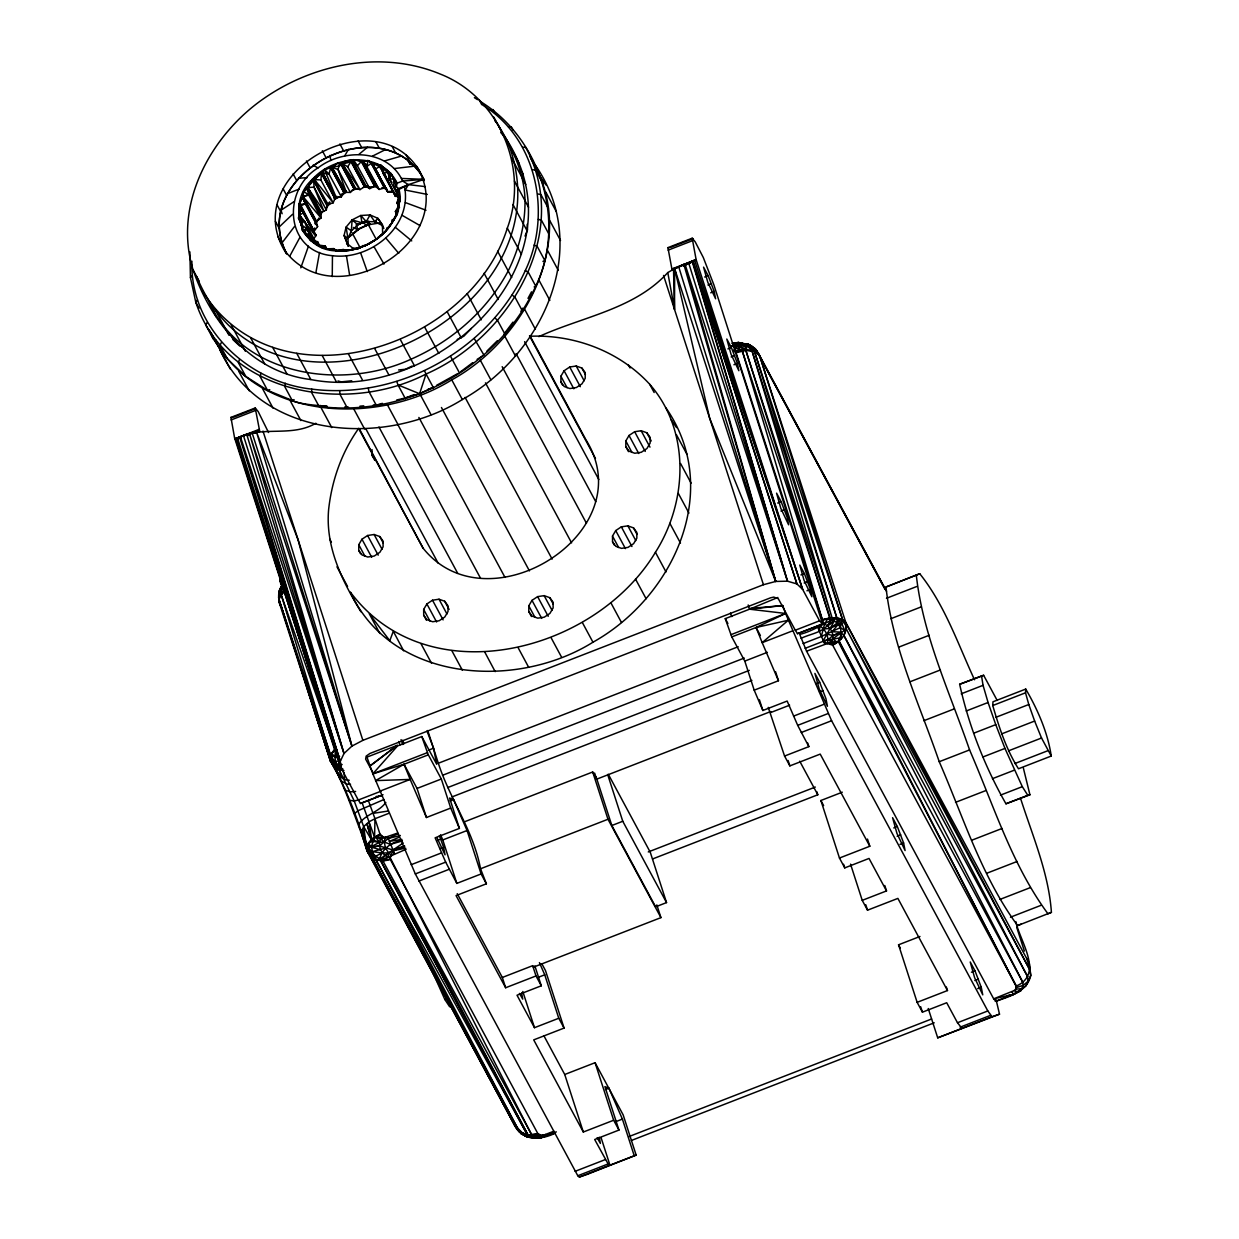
<?xml version="1.0" encoding="UTF-8"?>
<svg xmlns="http://www.w3.org/2000/svg" width="1239" height="1239" viewBox="0 0 1239 1239"><rect width="100%" height="100%" fill="white"/><g stroke="black" fill="none" stroke-linecap="round" stroke-linejoin="round"><path stroke-width="1.5" d="M692.198 238.198L695.187 241.822L703.303 257.511L713.788 284.598L822.603 624.069L819.568 620.801L802.609 589.33L796.925 583.941L787.493 581.184L775.722 581.447L674.666 268.646L667.79 272.565L674.512 309.363L674.666 268.646L696.117 259.586L692.198 238.198L667.929 247.63L672.049 269.823L684.052 264.279L683.82 266.308M742.161 343.807L732.28 343.311L738.413 342.491L749.564 344.736L755.279 348.748L759.569 355.454L845.85 622.582L846.361 629.056L843.991 635.638L839.113 641.275L832.623 645.07L827.156 643.583L806.574 651.218L799.728 634.399C813.357 631.1 824.384 622.861 836.774 617.703L842.474 619.376L845.85 622.582L1029.423 963.632L1030.755 975.48C1027.177 991.835 1009.646 996.357 995.97 1001.298L993.678 998.835L806.574 651.218M332.253 276.638L332.455 255.714C284.97 251.594 281.563 189.939 318.036 167.885C343.188 148.386 388.148 148.866 402.629 181.049L408.436 184.626L425.364 186.624M349.243 780.26L344.566 779.656L340.911 777.271L339.3 766.585L336.466 764.355L333.353 765.191C348.36 794.431 357.87 826.243 370.322 856.381L514.619 1125.198C521.557 1141.042 542.357 1140.143 555.397 1133.004M399.825 200.749L396.31 194.213L398.369 188.622L396.403 186.578L397.146 183.171C381.457 150.569 333.911 155.076 312.476 179.268C286.488 202.096 299.234 249.72 335.583 250.836C369.33 254.041 404.89 224.367 399.144 189.335L408.436 184.626L424.172 179.33L401.436 178.447M191.921 261.197C189.521 327.607 248.001 382.278 311.717 389.108L311.655 392.655L319.073 406.438C407.089 417.822 498.961 366.899 535.759 286.147C566.626 221.967 540.669 138.613 480.608 101.644M368.324 800.409L374.983 818.716L374.565 837.254L371.375 846.547L373.109 854.414L519.544 1131.95L536.967 1137.634L547.049 1135.791M512.961 1120.056L514.619 1125.198L367.054 851.038L363.662 826.599L354.23 800.983L339.269 769.806L333.353 765.191L331.51 753.405L336.869 749.812L334.933 748.929L308.774 664.089M556.342 1131.873C550.674 1133.778 543.394 1137.356 537.803 1133.53L390.239 859.386C383.517 861.817 375.851 861.059 370.322 856.381L368.153 843.465L372.443 841.389L375.494 837.037L379.97 834.126L374.983 818.716L388.86 813.326M374.983 818.716L369.021 821.782L363.662 826.599L362.268 829.743L366.961 848.235C357.08 818.282 346.595 788.221 330.41 760.978L279.642 603.78C278.001 597.384 277.877 589.764 282.895 584.777L280.819 587.642L283.746 585.582M992.749 705.533L992.966 701.801L1025.737 689.07C1037.663 709.498 1047.807 732.667 1051.245 756.038L1018.473 768.769C1006.254 749.533 999.114 727.308 992.749 705.533L1025.52 692.802L1025.737 689.07M363.321 187.275L376.532 186.609L375.82 185.292L375.247 186.067L361.525 161.225L374.658 186.222L361.308 161.411L353.44 159.661C349.677 163.378 343.42 163.749 338.448 162.681L330.658 167.9L324.386 169.418L322.527 172.577L335.645 197.59L321.939 172.763L335.165 197.946L321.567 173.274L312.476 179.268L313.575 180.708L303.741 191.364L302.61 196.97L298.94 204.683L313.56 232.003L317.618 226.567L316.193 221.704L321.071 217.987L320.947 212.752L326.322 209.964L327.53 204.605L333.167 202.824L335.165 197.946L341.314 196.908L329.001 174.033L321.939 172.763L312.476 179.268L307.783 187.647L323.875 211.188L314.025 187.104L313.684 180.058L324.386 169.418L331.851 167.064L346.285 192.045L338.077 169.573C339.718 158.53 354.602 159.103 362.64 161.318L379.119 189.443L375.247 186.067L369.718 188.638L357.405 165.763L361.525 161.225L368.06 160.59L366.821 166.584L379.119 189.443L385.035 187.848L387.822 192.06L394.544 192.184M202.034 290.53C276.56 410.403 469.798 349.026 507.309 228.146C529.223 169.046 499.689 97.447 440.387 74.108C383.099 50.241 315.852 63.096 265.533 97.339C211.141 134.122 172.686 204.001 193.083 269.885C211.157 323.24 251.966 372.443 310.865 379.568C437.026 404.317 587.549 259.199 504.707 136.724M383.889 228.348L381.844 225.25L374.828 221.735L366.295 221.595L361.974 222.819L352.108 219.892L351.365 230.857L347.942 238.43L348.298 246.065L344.086 235.472L346.099 227.109L352.108 219.892L360.75 215.493L370.043 214.936L377.864 218.312L382.402 224.879L383.378 228.425M519.544 1131.95L372.196 857.543L514.789 1125.43C519.048 1133.36 526.513 1138.331 535.775 1138.161L536.967 1137.634L528.836 1136.287L527.318 1134.754L375.913 859.866L370.864 854.321L366.852 845.168L371.576 838.989L379.97 834.126L382.092 836.449C376.346 844.595 380.853 855.437 390.239 857.806L531.516 1134.475L536.967 1137.634L553.91 1131.238M210.8 332.563C253.19 420.811 376.083 426.913 451.755 379.877C526.002 339.099 579.434 237.687 531.035 158.964M219.706 349.398C261.042 439.783 385.685 447.449 462.348 399.547C542.79 354.726 592.521 247.63 535.372 165.267M665.978 407.941C723.142 490.288 673.412 597.399 592.954 642.22C516.291 690.123 391.663 682.441 350.327 592.072C427.842 695.807 595.278 652.612 655.431 552.284C687.537 501.857 690.572 430.94 649.763 384.338C619.562 351.318 574.137 334.282 529.781 336.28M317.618 226.567L305.321 203.707L298.94 204.683L300.21 207.192L298.506 218.064L302.951 227.899L301.154 224.538L302.208 218.776L298.506 218.064L299.884 216.438L298.94 204.683L302.982 196.552L308.65 194.678L307.148 188.591L312.476 179.268L314.396 179.531L321.567 173.274L334.855 198.41L321.505 173.599L320.87 179.965L333.167 202.824L314.396 179.531L320.87 179.965M343.931 770.503L339.269 769.806C336.048 764.339 333.539 757.618 335.8 751.33L281.222 594.766L278.729 593.636L279.937 588.85L283.189 584.452M286.689 254.088C232.405 172.175 386.924 89.735 424.187 180.646M286.163 252.725C248.962 178.509 371.607 108.103 420.362 172.902M286.41 253.066C247.072 176.728 379.057 104.695 423.134 177.874M824.787 644.156L819.304 631.286L819.955 626.02L821.395 623.976M285.249 383.207L284.784 386.676L292.203 400.445C304.577 406.717 343.792 405.958 319.073 406.438L320.545 405.509M390.239 859.386L375.913 859.866L369.996 855.251L367.054 850.837L368.045 847.166L379.428 845.974L392.686 849.892L404.549 845.989M358.861 428.895L422.995 548.056C487.701 629.629 643.769 532.212 585.892 439.706L530.013 335.877M282.291 608.566C278.156 602.774 278.094 595.463 279.937 588.85L285.233 589.098M311.608 228.27L313.39 231.554L299.962 206.309L305.321 203.707L302.688 197.884L316.038 222.695L302.579 197.559L315.991 222.215L302.61 196.97L316.193 221.704L302.982 196.552L303.741 191.364L307.195 188.917L320.56 213.728L307.148 188.591L320.622 213.232L307.303 188.003L320.947 212.752L307.783 187.647L314.025 187.104L326.322 209.964M311.717 389.108C398.385 400.135 489.08 350.188 525.321 270.536C551.959 214.409 537.478 138.923 482.869 105.191M315.93 272.487L319.523 252.415M399.051 195.452L396.31 194.213L399.144 189.335L399.299 196.227L397.223 203.134L399.98 200.795L399.144 189.335L397.332 189.459M803.12 643.583L821.318 636.505L824.493 624.425L827.528 618.942L829.681 617.874L836.774 617.703L845.881 622.969L1029.95 970.075L1030.755 975.48L1025.954 985.996L1013.502 994.313L995.304 1001.406M406.129 849.242L391.865 855.452C386.072 851.58 382.959 843.991 385.329 837.301L397.626 833.057M313.684 233.056L314.706 227.945M886.52 591.297L759.569 355.454L755.279 348.748L750.726 346.626L749.564 344.736L738.816 342.831L732.807 343.11L747.876 346.27L752.104 351.195L836.774 617.703C841.56 626.392 844.27 640.393 832.623 645.07L1016.197 986.12L1015.67 989.14L1014.075 990.611L993.678 998.835L1014.168 994.205L1016.77 991.804M390.239 857.806L392.918 850.357L379.537 859.138L375.913 859.866L375.386 856.273L368.045 847.166M313.126 240.351L306.962 228.921L301.154 224.538L302.471 230.33C320.204 259.168 363.213 254.769 384.229 232.374L378.019 237.547C391.214 228.286 400.522 212.303 399.299 196.227M385.36 231.197C390.362 223.578 403.155 212.163 396.867 202.747L399.144 196.877L399.98 200.795L398.726 204.714M403.248 842.969L388.798 852.881L388.008 856.381L385.066 860.284L382.944 860.919L373.109 854.414L369.996 855.251M326.941 249.271L325.191 246.003L318.113 244.966L310.478 240.412L310.478 239.003L302.471 230.33L301.727 225.235M396.17 214.595C402.179 190.821 397.332 219.303 391.942 220.062L391.725 222.974L396.805 214.27L395.38 211.497L398.478 206.17M805.149 648.322L823.362 641.244L827.156 643.583C829.511 637.032 825.53 629.629 819.955 626.02M260.933 373.264L260.144 376.579L267.547 390.347L292.203 400.445L294.061 399.608M332.455 255.714C370.043 260.546 412.107 226.907 404.611 187.213M385.964 176.604L380.698 166.661L381.023 165.406L371.855 162.913L368.06 160.59L362.64 161.318L375.804 186.113L362.082 161.07L375.247 186.067M369.981 223.763L357.529 229.602L369.981 223.763L357.529 229.602L353.657 232.932M1015.825 921.553C1019.635 940.866 1044.307 973.962 1016.197 986.12L838.369 641.709L839.082 639.355L841.405 638.627L841.204 632.711L846.361 629.056L845.881 622.969L842.474 619.376L754.489 351.473L748.883 344.829L745.475 344.349L750.726 346.626L747.969 344.148M305.661 233.195L311.438 235.937L310.478 239.003L305.367 233.025L310.679 239.53L317.602 241.713L320.235 246.607M522.688 147.286L525.692 147.317C572.433 233.737 508.579 338.046 426.046 374.023L419.587 393.739L405.633 397.889L414.275 394.529M300.814 267.825L308.449 246.174M239.468 359.542L238.368 362.655L245.771 376.424L267.547 390.347L269.761 389.666M759.569 355.454L842.474 619.376L840.243 627.646L821.318 636.505M398.369 188.622L408.436 184.626L405.184 190.032L427.316 194.43M354.339 813.698L358.056 810.709L383.966 799.511M282.291 608.705L279.642 603.78L278.992 599.506L331.402 757.122L330.41 760.978L338.557 775.722L340.911 777.271L330.41 760.792L278.992 599.506L283.437 589.547M525.026 236.091L527.52 229.865L527.164 224.305M555.134 1132.725C550.89 1133.205 537.447 1141.351 535.868 1136.597M749.564 344.736L748 346.084L738.816 342.831L733.937 350.374L736.074 352.681L743.663 349.073L745.878 350.467L832.066 617.812L752.104 351.195L752.754 346.579L738.413 342.491L732.28 343.311M842.737 621.297L846.376 626.175L843.991 635.638L1022.779 982.248L1023.244 985.33L1021.648 988.707L1015.67 989.14M255.219 407.972L259.741 431.42L246.979 434.099L234.899 439.179L240.335 437.739L234.775 438.978L230.934 417.404L255.219 407.972L258.192 411.596L268.538 432.519M370.322 856.381L367.054 851.038L362.082 835.628L361.37 831.787L362.268 829.743L366.852 845.168M379.537 859.138C382.386 848.529 391.555 841.931 402.21 840.429M838.369 641.709L830.44 643.769C836.48 636.056 830.734 625.37 821.968 623.14L822.355 619.825L742.378 351.257L732.156 345.696L738.336 344.039L748 346.084L742.378 351.257L830.672 619.593C826.754 632.324 811.235 633.253 801.106 638.348M280.881 578.04L280.122 579.635L281.873 587.332M221.44 342.413L220.062 345.278L227.48 359.047L245.771 376.424M358.288 248.032C370.941 243.494 383.749 236.355 390.858 224.305M522.734 308.17L520.969 311.438L522.409 311.004L514.99 297.236L512.156 295.052M528 298.367L531.516 291.831M289.678 256.303L299.915 237.361M315.403 224.538L318.919 218.049M320.669 214.812L322.434 211.559M370.864 854.321L372.335 851.627L385.592 848.08M342.227 769.682L339.269 769.806L334.22 764.262L335.707 761.567L340.493 760.436M841.405 638.627L840.15 637.853L823.176 640.826L834.281 620.94L827.482 625.881L836.774 617.703L754.489 351.473L745.878 350.467L736.074 352.681L733.937 350.374L740.937 350.513L737.066 345.867L732.156 345.696M344.69 155.913L348.5 149.284M358.752 544.711L361.974 539.228L367.596 535.496L374.101 534.505L379.769 536.533L383.052 541.04L383.099 546.802L379.877 552.284L374.255 556.032L367.735 557.023L362.082 554.995L358.783 550.488L358.752 544.711L364.916 556.203M423.661 609.433L426.897 603.951L432.519 600.218L439.024 599.227L444.693 601.256L447.976 605.763L448.022 611.524L444.786 617.007L439.164 620.754L432.659 621.746L426.99 619.717L423.707 615.21L423.661 609.433L429.84 620.909M560.88 376.238L564.101 370.755L569.723 367.007L576.228 366.032L581.896 368.06L585.18 372.552L585.226 378.329L582.005 383.811L576.383 387.544L569.863 388.535L564.21 386.506L560.911 381.999L560.88 376.238L567.059 387.714M528.774 605.856L531.996 600.373L537.618 596.625L544.138 595.649L549.791 597.678L553.09 602.169L553.121 607.946L549.899 613.429L544.277 617.177L537.772 618.153L532.104 616.124L528.821 611.632L528.774 605.856L534.954 617.332M625.803 440.96L629.025 435.478L634.647 431.73L641.152 430.738L646.82 432.767L650.103 437.274L650.15 443.051L646.928 448.533L641.306 452.266L634.786 453.257L629.133 451.228L625.834 446.721L625.803 440.96L631.967 452.436M612.5 536.069L615.721 530.586L621.343 526.838L627.863 525.863L633.516 527.891L636.815 532.383L636.846 538.16L633.625 543.642L628.003 547.39L621.498 548.366L615.829 546.337L612.546 541.846L612.5 536.069L618.679 547.545M516.926 1127.413L514.789 1125.43L526.079 1136.426L541.397 1137.541L543.255 1135.017M333.353 765.191L330.41 760.792L330.209 755.124L279.797 590.275L283.235 585.04M207.316 322.341L205.736 324.928L213.139 338.696L227.48 359.047M358.721 428.338C341.716 452.189 331.851 480.345 328.645 509.368C325.222 546.786 342.026 580.719 360.921 611.756M283.313 586.357L281.222 589.609L281.222 594.766L278.558 597.291M341.314 196.908L344.411 192.293L350.374 192.448L355.051 188.173L359.991 189.644L365.49 186.16L369.718 188.638M347.927 250.216L350.498 250.263L353.022 248.404L356.693 248.497C345.247 252.802 333.198 250.371 321.846 247.459L319.012 245.229M347.679 166.785L341.933 163.254L359.991 189.644L347.679 166.785L351.009 161.674L364.359 186.485L351.21 161.426L341.314 163.238L354.478 188.328L341.314 163.238M352.356 161.318L353.44 159.661L357.405 165.763L351.21 161.426L364.901 186.222L351.752 161.178L353.44 159.661L353.796 162.541L365.985 186.315L351.752 161.178M304.918 232.034L306.962 228.921L302.471 230.33L306.699 235.333L304.949 232.622M313.142 239.839L316.146 235.317L300.21 207.192M278.729 593.636L279.162 592.985L279.41 597.817M279.797 590.275L282.724 586.883M521.495 1133.035L521.046 1133.685L525.305 1135.869L535.372 1137.805M335.8 751.33L336.652 750.106M280.85 589.594L281.222 594.766L284.242 590.507M384.988 855.266L381.844 859.618L391.865 855.452M280.587 589.377L283.514 585.428M528.031 1135.001L382.944 860.919L531.516 1134.475L530.277 1135.931L527.318 1134.754L380.574 860.563L528.031 1135.001L537.803 1133.53L532.956 1135.265L538.764 1136.488L539.987 1134.831L526.079 1136.426M387.822 192.06L375.51 169.185L381.023 165.406L391.214 173.692L396.403 186.578L393.739 186.268L394.002 179.547L397.146 183.171L402.629 181.049L424.172 179.33M504.939 332.78L512.961 322.109M197.481 299.9L195.762 302.161C226.365 394.885 347.152 414.91 426.046 374.023L433.449 387.792L428.105 389.154M294.495 226.52L281.578 243.433L278.047 236.881M330.209 755.124L334.933 748.929M736.074 352.681L822.355 619.825C829.371 617.332 837.332 620.832 840.243 627.646L844.642 630.264L841.808 623.511L838.122 624.394L832.143 631.766L841.08 632.076L833.042 635.437L828.055 639.789L823.362 641.244M375.51 169.185L387.497 191.441L393.274 191.472L379.924 166.661L381.023 165.406L387.435 171.942L390.099 176.898M348.298 246.065L344.086 235.472L347.942 238.43L346.099 227.109L351.365 230.857L357.916 224.848L361.974 222.819L360.75 215.493L366.295 221.595L370.043 214.936L374.828 221.735L377.864 218.312L382.402 224.879L382.634 233.118M543.998 1035.959L564.736 1074.492L595.076 1062.706L623.14 1114.852L636.149 1155.089L586.806 1174.541L579.341 1177.05L577.792 1175.749L415.328 873.929L372.846 773.817L397.518 745.971L421.787 736.539L436.717 764.277L433.542 748.217L426.99 730.995M280.959 587.472L283.39 584.746M199.061 308.279L195.762 302.161L190.434 277.582L192.231 275.678M327.065 204.683L329.744 201.911M326.446 207.393L330.441 203.211M471.269 328.443L463.82 336.218L457.237 339.455M530.277 1135.931L528.836 1136.287L521.898 1132.802L521.046 1133.685L517.995 1128.404M667.79 272.565C634.461 309.363 582.237 316.704 538.841 336.636M1027.952 981.427L1027.611 976.611L846.361 629.056L1029.95 970.075M486.942 351.055L497.304 340.756M686.065 265.115L688.59 262.668L787.493 581.184L692.632 261.305L796.925 583.941L693.066 261.15L802.609 589.33L696.117 259.586L671.832 269.018L677.965 267.345M278.914 227.217L292.497 214.362M380.327 849.737L371.499 847.197L379.428 845.974L388.21 838.462L397.858 833.754M281.222 594.766L284.412 591.808L334.53 749.44L336.869 749.812M336.466 764.355L337.829 764.804L340.167 762.759M359.124 826.862L358.814 824.198C365.35 814.271 378.778 812.35 385.825 802.438M351.086 235.162L347.23 238.492L358.056 230.051L356.151 224.677M1028.277 981.087L1023.244 985.33L1016.414 987.56M358.861 154.426L367.41 147.317M317.602 241.713L317.742 244.517L312.104 240.134L310.478 240.412L311.19 239.839M823.641 628.978L830.176 628.421L837.192 622.985L836.774 617.703L841.808 623.511M692.167 261.475L689.178 263.752L692.167 261.475L787.493 581.184L684.95 264.015L775.722 581.447L763.441 584.715L362.872 740.349L351.922 746.11L343.993 753.498L340.276 761.366L341.345 768.536L358.288 800.022L360.487 803.476L382.154 795.19M397.301 745.32L370.058 765.903L397.301 745.32L366.961 757.122L372.846 773.817L404.038 764.262L428.322 754.83L441.332 779.006L450.717 808.076L459.406 828.395L435.121 837.827L445.684 862.127L456.835 883.392L481.104 873.96L486.4 883.794L456.06 895.596L505.651 987.746L536.007 975.945L541.304 985.795L517.019 995.227L534.489 1027.689L558.774 1018.257L564.07 1028.091L533.715 1039.877L583.321 1132.028L613.661 1120.242L618.958 1130.076L594.689 1139.508L608.132 1163.948L609.696 1165.264L636.149 1155.089M460.831 371.576L472.678 362.686M477.123 359.356L483.938 355.097L474.227 338.51M1027.611 976.611L843.991 635.638L841.204 632.711L832.778 638.859L837.099 642.189L832.314 644.667M368.06 244.145L376.083 239.282M366.759 244.733L350.498 250.263M542.945 261.46L544.695 260.283L537.277 246.515L534.117 245.059M340.895 194.6L344.024 192.711L330.782 167.59L344.953 192.03L331.851 167.064L338.448 162.681L340.648 163.873L353.998 188.684L340.802 163.594M294.061 201.632L280.99 210.243L282.12 213.758M691.765 262.389L694.661 260.577L802.609 589.33M333.895 198.194L336.884 196.351M334.607 199.51L339.068 196.738M342.041 194.895L346.517 192.122L345.805 190.806L346.285 192.045M234.852 438.807L259.121 429.375L247.521 435.834L247.057 434.579L234.852 438.807L341.345 768.536L236.184 438.652C261.057 424.946 290.933 437.816 315.868 423.258M376.826 238.833L365.288 245.771L362.624 245.616M426.448 817.508L417.047 788.438L404.038 764.262L375.572 780.616L410.171 779.424L426.448 817.508L450.717 808.076M436.562 385.329L457.718 373.589M545.547 1135.296L541.397 1137.541L537.711 1136.922M691.765 262.095L694.94 260.407L684.083 264.774L696.117 259.586M691.563 262.219L694.661 260.577M374.828 221.735L376.532 220.852M338.061 754.799L331.402 757.122L334.22 764.262M402.412 840.956L390.362 844.332L384.384 842.071L379.692 842.288L371.375 846.547L368.153 843.465M830.176 628.421L838.122 624.394M372.428 156.145L385.499 149.594M534.148 286.937L535.759 286.147L528.356 272.363L525.321 270.536M412.076 366.063L405.571 369.253L398.602 369.981M538.764 1136.488L541.892 1137.325L554.174 1131.703M433.294 387.141L419.587 393.739L397.982 384.926L396.805 381.488M234.945 439.164L241.404 437.832M782.769 605.546L749.533 609.201L725.264 618.633L731.784 636.923L756.069 627.492L785.557 613.46L782.769 605.546L749.332 608.55L748.17 604.957M362.098 802.748L374.565 837.254L380.265 834.776L383.052 836.697M375.386 856.273L382.293 853.005L388.798 852.881M339.3 766.585L342.909 769.078L339.269 769.806L338.665 766.089L342.15 764.509M827.156 643.583L831.508 641.632L837.099 642.189M310.478 240.412L311.5 239.963M1020.471 798.102C1032.412 835.551 1048.674 872.798 1051.415 912.338L1017.622 925.595C981.567 876.732 963.322 816.966 939.239 761.706C919.508 704.402 892.622 647.703 885.978 587.007L919.756 573.734C944.753 604.911 957.871 643.815 974.52 679.762M885.978 587.007L919.756 573.734M363.662 826.599L372.443 841.389L379.692 842.288L375.494 837.037L380.993 839.175L385.329 837.301L388.21 838.462L400.336 835.489M1017.622 925.595L1021.075 924.124M1051.415 912.338L1047.977 913.809C1011.907 864.946 993.663 805.18 969.579 749.92C949.848 692.616 922.978 635.917 916.318 575.221M748.248 344.349L737.205 343.002L740.442 343.9M399.097 837.254L389.294 841.405L401.808 839.361M679.499 266.695L695.977 259.787M377.43 238.306L378.669 237.78M386.692 228.1L389.495 226.969M287.696 193.563L299.079 189.118M365.319 221.301L357.916 224.848L352.108 219.892M233.644 417.109L254.444 409.025M670.624 247.32L693.174 238.569M231.12 419.944L255.404 410.512M668.115 250.154L692.4 240.722M704.681 276.994L708.15 275.647L714.175 291.475L715.615 298.785L707.779 282.244L703.566 267.128L708.15 275.647M707.934 285.001L711.403 283.654M710.706 292.822L714.175 291.475M727.913 348.918L731.382 347.57L737.406 363.399L738.847 370.709L731.01 354.168L726.797 339.037L731.382 347.57M731.165 356.925L734.634 355.578M733.937 364.746L737.406 363.399M777.689 503.034L781.159 501.687L787.183 517.515L788.624 524.825L780.787 508.284L776.574 493.153L781.159 501.687M780.942 511.041L784.411 509.694M800.921 574.958L804.39 573.611L810.414 589.439L811.855 596.733L804.018 580.208L799.79 565.077L804.39 573.611M804.173 582.965L807.642 581.618M777.891 597.461L749.533 609.201L785.557 613.46L831.601 720.726L987.824 1010.962L992.052 1016.692L999.517 1014.183L996.079 999.703M806.945 590.786L810.414 589.439M428.353 750.245L433.542 748.217M372.846 773.817L427.47 752.6L421.787 736.539M730.933 634.693L785.557 613.46M486.4 883.794L480.531 868.771C473.468 830.657 450.067 799.542 438.327 763.255L738.196 646.743M379.831 791.21L410.171 779.424L404.038 764.262M792.542 630.868L762.186 642.654L756.069 627.492L788.283 620.259L762.186 642.654L778.464 680.738L754.195 690.169L762.868 710.489L787.152 701.057L797.699 725.357L808.85 746.621L784.566 756.053L768.257 707.376M358.288 800.022L380.838 791.272M373.651 774.019L365.629 759.104L366.155 756.1L369.934 753.467L770.503 597.833L773.771 597.09L778.34 598.762L795.283 630.233L819.568 620.801M886.458 598.282L916.798 586.496M360.487 803.476L383.037 794.726M795.283 630.233L797.482 633.687L821.751 624.255M822.603 624.069L797.482 633.687M442.586 775.273L744.252 658.064M417.047 788.438L441.332 779.006M731.784 636.923L744.794 661.099L767.344 652.333M447.604 787.601L749.27 670.392M890.841 618.71L921.181 606.909M452.018 796.909L751.903 680.397M450.129 800.952L453.598 799.604L467.072 830.517L481.104 873.96M898.864 647.083L929.204 635.282M816.098 683.634L819.676 682.24L825.933 698.688L827.435 706.276L819.273 689.101L814.906 673.397L819.676 682.24M465.26 821.503L592.707 771.99L596.594 779.207L770.813 711.511M437.119 840.522L440.681 839.128L439.334 835.798M819.49 691.951L823.052 690.557M456.835 883.392L442.788 839.949L467.072 830.517M770.534 712.611L789.615 705.192M440 848.638L443.562 847.244L440.681 839.128M411.209 864.683L441.549 852.881M793.58 716.111L823.92 704.325M415.328 873.929L445.684 862.127M797.699 725.357L828.039 713.571M910.061 681.76L940.401 669.958M418.89 881.068L449.23 869.282M801.261 732.512L831.601 720.726M480.531 868.771L607.977 819.258L660.929 917.634L533.482 967.148L532.677 965.677L502.337 977.463L457.237 893.691M1023.368 768.072L1029.934 794.803L1005.96 803.786C984.866 766.709 968.805 725.93 959.652 684.269L983.627 675.27L997.147 700.376M983.627 675.27L959.652 684.269M611.834 825.515L622.768 821.271L666.536 902.596L655.617 906.84L611.834 825.515L596.16 776.977M961.216 693.825L983.054 685.322L981.505 675.766M784.566 756.053L789.863 765.888L820.218 754.102L869.809 846.252L839.469 858.038L820.884 800.502L842.303 792.186M923.783 720.726L954.138 708.925M966.219 710.985L988.072 702.498L983.054 685.322M648.276 851.952L815.308 787.059M996.017 717.257L1028.788 704.511L1025.52 692.802M973.916 733.132L995.753 724.645L988.072 702.498M652.566 858.968L817.802 794.772L816.795 791.69M1001.871 733.798L1034.642 721.052L1028.788 704.511M939.239 761.706L969.579 749.92M983.116 756.905L1004.968 748.418L1022.314 786.657L1027.797 795.299L1029.934 794.803M1008.763 750.741L1041.534 738.01L1051.245 756.038M1014.849 763.534L1047.621 750.803M992.439 778.681L1014.292 770.193M428.787 963.477L444.832 999.47L448.394 998.076M955.517 802.345L985.872 790.559M893.768 827.931L897.33 826.537L903.603 842.969L905.09 850.558L896.943 833.382L892.576 817.678L897.33 826.537M1000.462 795.144L1022.314 786.657M897.144 836.248L900.722 834.854M537.803 977.494L544.742 974.799L539.414 962.595M900.025 844.363L903.603 842.969M1005.96 803.786L1027.797 795.299M839.469 858.038L844.766 867.889L869.035 858.441L886.52 890.918L862.236 900.35L850.543 864.141M971.686 840.259L1002.041 828.473M862.236 900.35L867.532 910.185L897.888 898.399L947.479 990.55L917.139 1002.336L898.554 944.799L919.973 936.467M986.802 873.247L1017.157 861.461M999.981 899.406L1030.321 887.62M1010.451 917.201L1040.806 905.415M605.453 1089.53L608.922 1088.183L622.396 1119.096L634.229 1155.739M971.438 972.212L975 970.834L981.257 987.266L982.759 994.855L974.613 977.679L970.23 961.975L975 970.834M974.814 980.529L978.392 979.151M615.458 1121.791L622.396 1119.096M977.695 988.66L981.257 987.266M917.139 1002.336L922.436 1012.17L946.704 1002.738L957.484 1022.748L961.975 1028.385M628.715 1136.674L931.589 1019M631.363 1140.484L934.221 1022.81M575.113 1171.32L605.453 1159.534M957.484 1022.748L987.824 1010.962M577.792 1175.749L608.132 1163.948M960.148 1027.177L990.503 1015.391M579.341 1177.05L609.696 1165.264M928.243 1008.515L937.706 1037.833L992.052 1016.692M999.517 1014.183L937.706 1037.833M392.918 850.357L393.94 854.012L393.073 850.697L404.688 846.283M325.284 246.174L321.846 247.459L325.191 246.003L326.399 248.358M545.64 1134.459L546.523 1135.729L554.902 1132.725L541.892 1137.325M234.775 438.978L259.354 430.165M375.82 185.292L376.222 186.361L362.64 161.318L367.735 165.84L371.855 162.913L381.023 165.406L383.114 173.475L388.086 172.066L389.278 179.252L397.177 193.95M361.974 222.819L357.436 224.367L364.297 222.168M841.204 632.711L833.042 635.437L826.831 634.213M351.489 190.543L358.117 188.421M735.765 352.046L740.937 350.513M384.524 160.946L401.637 156.006M822.355 619.825L829.681 617.874L745.878 350.467M341.345 768.536L235.611 438.931L240.707 437.599M532.956 1135.265L538.113 1133.933M359.124 799.744L354.23 800.983L349.057 800.27M827.528 618.942L822.433 620.212L824.493 624.425M302.982 196.552L308.759 195.127L321.071 217.987L302.982 196.552L316.611 221.27M337.829 764.804L340.957 764.06M378.886 404.208L382.448 403.372M396.712 399.996L403.852 398.308M1006.703 995.893L1014.168 994.205M393.073 850.697L405.602 848.126M490.536 110.085L493.06 109.59L494.702 112.656M337.627 250.479L343.296 249.426L346.3 250.386L335.583 250.836L346.3 250.386M235.611 438.931L239.251 438.296M365.226 221.471L369.733 224.569L380.388 222.834M373.187 813.357L388.086 811.034M339.61 756.409L334.855 757.137L338.386 758.16M345.526 191.968L331.851 167.064L339.687 165.98L338.448 162.681M394.405 168.55L414.802 166.134M743.958 348.918L737.066 345.867L747.876 346.27L753.033 348.995L755.279 348.748M351.737 380.776L341.159 381.875L337.999 380.931M503.793 334.313L504.97 334.205L497.551 320.436L494.965 317.912M375.494 837.037L385.329 837.301M508.563 127.214L511.351 126.967L513.008 130.033M359.93 406.175L363.739 405.834M373.28 404.983L377.105 404.642L376.439 405.54L369.021 391.772L368.277 388.241M337.953 756.27L334.747 756.502L331.51 753.405M355.624 791.473L350.374 791.845L345.511 790.296L343.745 787.663M376.114 796.476L381.55 796.073M298.568 178.246L307.241 177.642M241.016 437.801L237.516 438.017L340.276 761.366L240.397 436.763L343.993 753.498L249.504 433.681L351.922 746.11L298.072 539.755L256.488 432.024L351.922 746.11L252.152 432.953M364.498 185.865L368.277 185.68M379.32 167.482L382.882 167.652M314.691 223.221L316.286 223.299M344.767 406.981L348.484 407.197L347.4 408.142L339.997 394.374L339.656 390.796M350.529 784.302L346.812 784.086L341.236 781.004L338.82 776.946M525.305 1135.869L528.821 1136.117M398.431 196.567L395.411 196.335L383.114 173.475M532.522 169.728L535.651 170.099L543.069 183.868M372.335 851.627L382.293 853.005M358.21 249.085L352.914 248.218L346.548 243.092L348.5 246.143M393.274 191.472L380.156 166.568L387.435 171.942M537.772 193.95L540.978 194.678L548.397 208.446M381.767 187.832L387.002 189.071M529.998 1135.993L536.967 1137.634L526.188 1136.504L521.898 1132.802M738.413 342.491L743.71 343.884M253.283 432.349L256.411 433.216M737.066 345.867L752.104 351.195M242.829 346.889L239.669 345.944L232.963 339.656L231.848 336.203M1014.075 990.611L1018.241 991.881L1021.013 990.611L1013.502 994.313L1011.891 991.758M373.109 854.414L374.457 854.864M373.295 840.15L379.692 842.288M538.315 219.288L541.52 220.387L548.939 234.156M405.401 202.592L426.015 210.243M667.929 247.63L668.905 248.001M230.934 417.404L231.91 417.791M608.922 1088.183L604.926 1086.634L618.958 1130.076M453.598 799.604L449.602 798.055L459.406 828.395M388.38 172.577L391.214 173.692L395.055 182.009M331.851 167.064L338.077 169.573L350.374 192.448M379.924 166.661L372.35 163.269L385.546 188.003L371.855 162.913L385.035 187.848L371.328 162.959L384.446 187.91L371.081 163.099L368.06 160.59M371.576 838.989L373.497 839.872L371.173 839.5L366.914 823.672L371.576 838.989L369.021 821.782M312.971 165.252L318.036 167.885M828.055 639.789L831.508 641.632M353.409 227.434L358.056 230.051M402.086 215.307L420.114 225.653M752.119 347.493L756.301 350.126L759.399 355.314L754.489 351.473M339.269 769.806L335.552 767.499L338.557 775.722M474.398 97.664L477.495 99.647M303.741 191.364L308.759 195.127M837.192 622.985L839.5 624.564M395.442 227.403L411.735 240.908M459.344 372.676L450.516 356.29M380.993 839.175L384.384 842.071M362.609 221.967L366.698 225.637M759.399 355.314L753.033 348.995M299.884 216.438L304.407 220.976L315.837 242.209M331.402 757.122L338.665 766.089M284.924 250.805C335.351 317.571 461.342 240.986 416.831 166.351M494.872 120.772L497.304 123.637C511.769 147.131 524.515 172.5 525.011 200.687C525.212 225.142 518.971 249.07 508.191 270.938C487.206 310.571 451.801 341.314 410.93 359.248C341.809 391.168 240.521 376.16 208.152 299.884M500.711 132.449L504.366 136.755M385.887 238.105L398.757 253.329M397.146 183.171L393.475 178.71L389.278 179.252L391.214 173.692L389.108 178.013L392.035 182.551M362.64 161.318L366.821 166.584M314.427 233.102L316.146 235.317M372.041 449.602L372.087 455.379L375.371 459.87M529.796 156.393L533.095 161.101M539.461 175.504L545.95 184.936M671.166 419.742L676.571 427.61M410.279 164.121L408.22 161.07L410.047 164.276M444.832 999.47L449.649 1006.78M519.931 168.969L522.812 173.506L523.044 177.177M396.728 191.023L393.739 186.268L397.254 192.804M374.023 246.731L383.997 264.077M518.816 162.959L493.772 117.085M328.056 204.327L314.087 179.64M307.783 187.647L321.428 212.396M380.156 166.568L388.38 181.544M322.527 172.577L336.218 197.419L324.386 169.418L329.001 174.033L330.658 167.9L344.024 192.711M302.316 220.108L299.606 215.183L298.94 204.683L300.922 205.535L313.808 230.547L300.225 205.875L313.482 231.043L299.962 206.309M389.48 175.226L387.652 171.896L389.402 175.21M355.593 188.22L341.933 163.254L355.051 188.173M302.966 227.372L298.506 218.064M302.161 220.588L299.466 215.648L302.161 220.697M380.698 166.661L383.409 171.679M309.827 224.987L300.039 206.898L299.606 215.183L302.27 220.217M885.451 589.532L756.301 350.126L885.049 589.33M839.082 639.355L839.113 641.275L1022.779 982.248M649.763 384.338L654.161 392.531M545.749 191.968L556.342 211.652M676.37 434.641L686.964 454.31M628.281 364.7L630.047 367.968M549.93 220.821L560.524 240.49M680.552 463.479L691.13 483.164M511.645 158.22L525.77 184.456M479.152 99.817L481.801 104.742M756.069 627.492L760.405 635.545M514.417 181.018L528.542 207.254M646.82 432.767L651.234 440.976M547.731 250.758L558.324 270.443M678.353 493.432L688.946 513.101M641.152 430.738L649.979 447.14M512.961 204.528L527.086 230.764M634.647 431.73L645.24 451.414M629.025 435.478L638.735 453.505M725.264 618.633L727.897 623.527M799.728 761.195L817.802 794.772M820.884 800.502L823.625 805.582M898.554 944.799L900.366 948.191M539.259 280.726L549.853 300.396M669.881 523.385L680.474 543.069M625.834 446.721L628.483 451.646M507.309 228.146L521.433 254.382M581.896 368.06L585.428 374.612M576.228 366.032L584.173 380.776M569.723 367.007L580.317 386.692M564.101 370.755L573.812 388.783M497.613 251.254L511.722 277.49M524.809 309.611L535.403 329.295M655.431 552.284L666.009 571.969M560.911 381.999L562.676 385.283M633.516 527.891L637.047 534.443M529.487 335.877L595.463 458.445M627.863 525.863L635.808 540.607M524.608 341.701L598.824 479.586M621.343 526.838L631.936 546.523M484.093 273.261L498.217 299.497M615.721 530.586L625.432 548.614M516.043 353.611L595.758 501.702M504.893 336.404L515.486 356.073M635.514 579.078L646.108 598.747M406.113 154.875L411.41 164.71M612.546 541.846L614.312 545.114M392.19 146.512L395.721 153.078M467.149 293.597L481.259 319.832M502.167 366.682L586.465 523.292M375.866 141.773L379.397 148.324M396.867 202.747L399.5 207.641M480.252 360.1L490.845 379.784M610.873 602.774L621.451 622.458M385.887 188.343L372.35 163.269L387.497 191.441M358.086 140.905L361.618 147.456M395.38 211.497L397.146 214.75M447.171 311.732L461.295 337.953M485.456 382.851L571.582 542.868M339.889 143.972L343.42 150.523M465.074 397.394L552.129 559.114M424.714 327.189L438.838 353.425M368.757 225.467L376.098 239.096M451.755 379.877L462.348 399.547M582.376 622.551L592.954 642.22M322.341 150.786L325.872 157.353M549.791 597.678L553.322 604.229M352.046 232.7L360.301 248.032M544.138 595.649L552.083 610.393M441.456 407.492L529.425 570.9M306.436 160.977L309.967 167.528M400.336 339.563L414.461 365.799M313.684 180.058L327.111 205.024M537.618 596.625L548.211 616.31M313.575 180.708L326.926 205.519M531.996 600.373L541.706 618.4M420.439 394.993L431.033 414.662M551.061 637.667L561.654 657.336M293.116 173.925L296.648 180.476M528.821 611.632L531.469 616.542M418.89 417.45L505.016 577.451M608.334 774.313L650.274 852.262L666.536 902.596M397.982 384.926L405.385 398.695M374.689 348.562L388.814 374.798M311.438 235.937L314.954 242.472M299.668 216.19L301.449 219.489M283.158 188.886L286.689 195.437M387.451 404.921L398.029 424.59M398.106 425.101L480.562 578.303M518.057 647.579L528.65 667.263M277.133 204.993L280.664 211.544M348.422 353.936L362.531 380.172M275.399 221.301L278.93 227.868M378.948 427.021L457.749 573.409M365.722 428.617L438.11 563.095M353.951 409.288L364.545 428.957M322.202 355.531L336.327 381.767M359.372 428.895L422.995 548.056M372.087 455.379L374.736 460.288M444.693 601.256L449.107 609.449M439.024 599.227L446.969 613.986M432.519 600.218L443.097 619.887M296.74 353.332L310.865 379.568M321.18 407.941L331.773 427.61M426.897 603.951L436.593 621.993M451.801 650.599L462.395 670.284M423.707 615.21L426.355 620.12M379.769 536.533L383.3 543.085M374.101 534.505L382.046 549.264M272.673 347.385L286.798 373.62M367.596 535.496L378.189 555.165M290.313 400.925L300.907 420.594M420.935 643.599L431.528 663.268M361.974 539.228L371.685 557.271M250.65 337.829L264.759 364.065M358.783 550.488L360.549 553.771M231.197 324.943L245.322 351.179M262.467 388.504L273.06 408.173M214.858 309.038L228.983 335.273M193.083 269.885L199.262 281.361M329.636 538.903L331.402 542.186M238.647 371.127L249.24 390.796M379.862 633.47L369.268 613.785L389.805 640.718L393.29 631.271L403.682 650.847M210.754 332.331L230.299 369.083M336.962 566.812L347.555 586.481M541.83 963.772L545.485 970.555L564.07 1028.091M381.054 167.079L383.594 172.236M302.951 227.449L301.17 224.089L304.407 220.976L310.168 236.587M484.697 651.931L495.166 671.631M839.113 641.275L1016.197 986.12M385.283 175.675L395.411 196.335L394.838 193.578M394.544 853.748L387.699 836.914M424.481 370.74L426.046 374.023M597.121 1137.712L600.388 1143.411L599.289 1137.263M519.451 993.415L522.734 999.13L521.634 992.981M209.314 329.946L213.139 338.696M440.542 834.792L442.788 839.949M211.683 306.436L216.159 316.75M196.614 276.452C271.217 459.096 575.19 318.996 508.238 143.275M1034.642 721.052L1041.534 738.01M398.648 741.495L399.996 744.825M436.918 837.657L445.064 854.833L443.562 847.244M683.835 264.418L775.722 581.447L709.684 418.271L674.666 268.646M995.753 724.645L1004.968 748.418M730.452 613.088L731.784 616.604M402.644 740.256L403.96 743.725M427.47 752.6L428.322 754.83M360.595 252.771L367.271 271.589M401.064 739.637L402.799 744.515M817.941 627.321L819.304 631.286M1016.692 927.283L1024.374 951.072M1026.728 958.397L1030.275 969.378M946.317 986.941L947.479 990.55M884.754 885.482L886.52 890.918M867.486 839.066L869.809 846.252M920.67 1006.734L922.436 1012.17M663.546 275.445L763.441 584.715M865.798 904.795L867.532 910.185M807.689 742.997L808.85 746.621M843.589 864.264L844.766 867.889M775.537 671.646L778.464 680.738M788.128 760.498L789.863 765.888M759.414 699.772L762.868 710.489M744.794 661.099L754.195 690.169M656.825 904.904L660.929 917.634M607.668 774.53L622.768 821.271M594.612 773.043L596.594 779.207M592.707 771.99L607.977 819.258M595.076 1062.706L613.661 1120.242M601.085 1137.681L609.96 1165.171M544.742 974.799L558.774 1018.257M534.861 965.878L541.304 985.795M532.677 965.677L536.007 975.945M564.736 1074.492L583.321 1132.028M522.796 991.479L534.489 1027.689M427.749 730.514L438.327 763.255M502.337 977.463L505.651 987.746M262.978 431.079L362.872 740.349M236.184 438.652L340.276 761.366L239.623 437.073M278.992 599.506L330.41 760.978M243.433 435.555L343.993 753.498L246.747 434.44M368.664 221.1L369.733 224.569M282.306 586.682L279.689 577.42L280.773 583.91M678.678 266.648L775.722 581.447M361.37 831.787L367.054 850.837M282.167 586.79L280.122 579.635L280.773 583.615M215.958 340.09L216.933 343.807M346.44 255.823L349.584 274.888M329.961 155.386L330.782 160.481M344.055 772.331L344.566 779.656M280.463 576.321L280.633 579.542M673.52 269.219L674.512 309.363M189.892 251.873L190.434 277.582M303.849 212.442L299.606 215.183L315.651 236.06L303.849 212.442M745.135 348.298L743.663 349.073L746.606 350.56L745.135 348.298M553.678 1133.205L548.707 1135.141L553.709 1133.329M333.88 248.605L327.839 248.791L336.063 250.34L333.88 248.605M389.898 175.427L388.086 172.066L389.851 175.38"/></g></svg>
